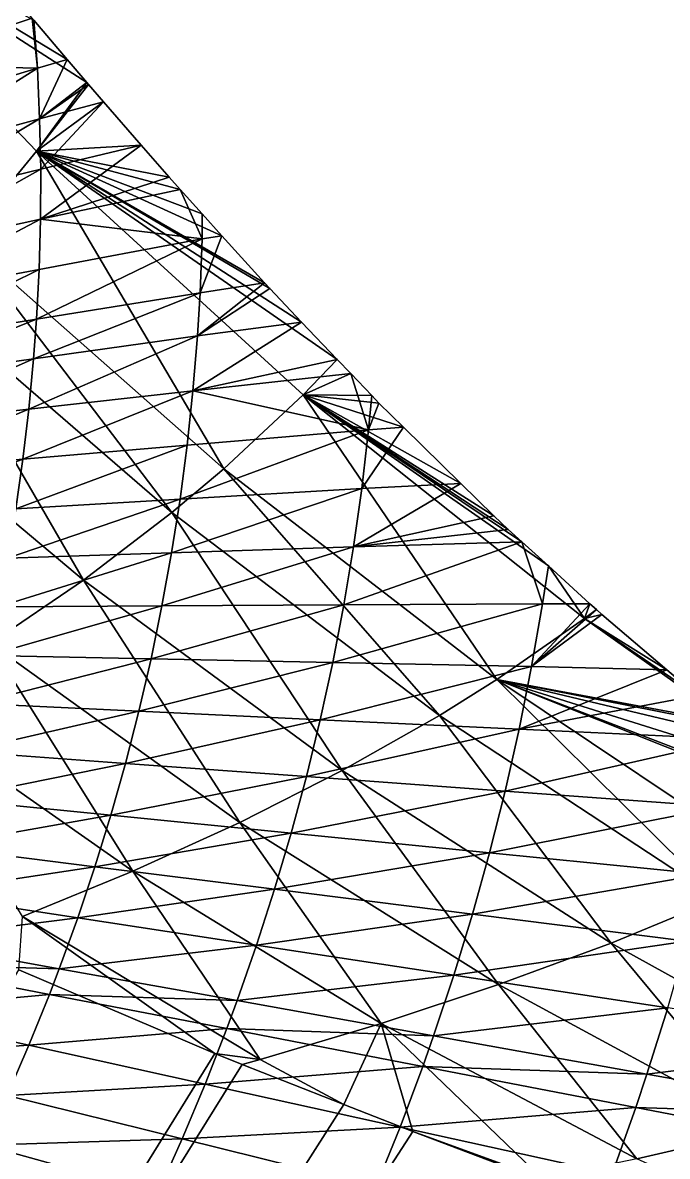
# Model space of a CAD drawing. Header units: metres. Extents: x -44.6 to 35.4, y -44.1 to 26.9.
# Drawn here: x -18.608 to -16.882, y 18.934 to 21.97 of the extents above; entities that cross this region are included whole.
import ezdxf

# ---------------------------------------------------------------- set-up
doc = ezdxf.new("R2010")
doc.units = ezdxf.units.M

msp = doc.modelspace()

# ---------------------------------------------------------------- linework, layer by layer
for points in [[(-19.242027, 22.327545, 98.602615), (-18.488548, 21.870825, 99.293152), (-18.436478, 21.809422, 99.250046)], [(-19.242027, 22.327545, 98.602615), (-18.578054, 21.976372, 99.367241), (-18.488548, 21.870825, 99.293152)], [(-18.436478, 21.809422, 99.250046), (-18.570517, 21.625471, 98.339188), (-19.242027, 22.327545, 98.602615)], [(-19.242027, 22.327545, 98.602615), (-18.570517, 21.625471, 98.339188), (-18.765184, 21.388624, 97.158752)], [(-18.961344, 21.856955, 99.970398), (-18.582222, 21.981285, 99.370689), (-18.624809, 22.031506, 99.405945)], [(-18.568445, 21.847378, 99.40963), (-18.582222, 21.981285, 99.370689), (-18.961344, 21.856955, 99.970398)], [(-18.568445, 21.847378, 99.40963), (-18.578054, 21.976372, 99.367241), (-18.582222, 21.981285, 99.370689)], [(-18.578054, 21.976372, 99.367241), (-18.568445, 21.847378, 99.40963), (-18.488548, 21.870825, 99.293152)], [(-18.961344, 21.856955, 99.970398), (-18.954145, 21.731674, 100.020599), (-18.568445, 21.847378, 99.40963)], [(-18.488548, 21.870825, 99.293152), (-18.568445, 21.847378, 99.40963), (-18.562437, 21.712114, 99.453896)], [(-18.562437, 21.712114, 99.453896), (-18.436478, 21.809422, 99.250046), (-18.488548, 21.870825, 99.293152)], [(-18.568445, 21.847378, 99.40963), (-18.954145, 21.731674, 100.020599), (-18.949921, 21.606928, 100.070618)], [(-18.949921, 21.606928, 100.070618), (-18.562437, 21.712114, 99.453896), (-18.568445, 21.847378, 99.40963)], [(-18.570517, 21.625471, 98.339188), (-18.436478, 21.809422, 99.250046), (-18.431505, 21.803556, 99.245934)], [(-18.431505, 21.803556, 99.245934), (-18.391768, 21.757851, 99.210098), (-18.570517, 21.625471, 98.339188)], [(-18.562437, 21.712114, 99.453896), (-18.431505, 21.803556, 99.245934), (-18.436478, 21.809422, 99.250046)], [(-18.562437, 21.712114, 99.453896), (-18.391768, 21.757851, 99.210098), (-18.431505, 21.803556, 99.245934)], [(-18.391768, 21.757851, 99.210098), (-18.290871, 21.6418, 99.119125), (-18.570517, 21.625471, 98.339188)], [(-18.391768, 21.757851, 99.210098), (-18.562437, 21.712114, 99.453896), (-18.55969, 21.577316, 99.498055)], [(-18.55969, 21.577316, 99.498055), (-18.290871, 21.6418, 99.119125), (-18.391768, 21.757851, 99.210098)], [(-18.562437, 21.712114, 99.453896), (-18.949921, 21.606928, 100.070618), (-18.948629, 21.482664, 100.120499)], [(-18.948629, 21.482664, 100.120499), (-18.55969, 21.577316, 99.498055), (-18.562437, 21.712114, 99.453896)], [(-18.069454, 20.7745, 96.862328), (-18.765184, 21.388624, 97.158752), (-18.570517, 21.625471, 98.339188)], [(-18.570517, 21.625471, 98.339188), (-18.290871, 21.6418, 99.119125), (-18.216122, 21.555824, 99.051727)], [(-18.570517, 21.625471, 98.339188), (-17.861254, 21.16791, 98.709145), (-17.765848, 21.067829, 98.614914)], [(-18.570517, 21.625471, 98.339188), (-17.960768, 21.273123, 98.807007), (-17.946596, 21.257435, 98.793427)], [(-17.946596, 21.257435, 98.793427), (-17.861254, 21.16791, 98.709145), (-18.570517, 21.625471, 98.339188)], [(-18.570517, 21.625471, 98.339188), (-18.186304, 21.522812, 99.023148), (-18.127396, 21.457594, 98.966698)], [(-18.127396, 21.457594, 98.966698), (-18.074547, 21.399086, 98.916046), (-18.570517, 21.625471, 98.339188)], [(-18.216122, 21.555824, 99.051727), (-18.186304, 21.522812, 99.023148), (-18.570517, 21.625471, 98.339188)], [(-18.074547, 21.399086, 98.916046), (-17.960768, 21.273123, 98.807007), (-18.570517, 21.625471, 98.339188)], [(-17.765848, 21.067829, 98.614914), (-17.856684, 20.973354, 98.059143), (-18.570517, 21.625471, 98.339188)], [(-18.570517, 21.625471, 98.339188), (-17.856684, 20.973354, 98.059143), (-18.069454, 20.7745, 96.862328)], [(-18.560175, 21.442944, 99.542114), (-18.216122, 21.555824, 99.051727), (-18.290871, 21.6418, 99.119125)], [(-18.290871, 21.6418, 99.119125), (-18.55969, 21.577316, 99.498055), (-18.560175, 21.442944, 99.542114)], [(-18.950239, 21.358833, 100.170258), (-18.560175, 21.442944, 99.542114), (-18.55969, 21.577316, 99.498055)], [(-18.55969, 21.577316, 99.498055), (-18.948629, 21.482664, 100.120499), (-18.950239, 21.358833, 100.170258)], [(-18.560175, 21.442944, 99.542114), (-18.186304, 21.522812, 99.023148), (-18.216122, 21.555824, 99.051727)], [(-18.127523, 21.391071, 98.983818), (-18.186304, 21.522812, 99.023148), (-18.560175, 21.442944, 99.542114)], [(-18.127523, 21.391071, 98.983818), (-18.127396, 21.457594, 98.966698), (-18.186304, 21.522812, 99.023148)], [(-18.954727, 21.235386, 100.219933), (-18.563866, 21.308949, 99.586121), (-18.560175, 21.442944, 99.542114)], [(-18.560175, 21.442944, 99.542114), (-18.950239, 21.358833, 100.170258), (-18.954727, 21.235386, 100.219933)], [(-18.560175, 21.442944, 99.542114), (-18.563866, 21.308949, 99.586121), (-18.127523, 21.391071, 98.983818)], [(-18.127396, 21.457594, 98.966698), (-18.127523, 21.391071, 98.983818), (-18.074547, 21.399086, 98.916046)], [(-18.208591, 20.657494, 96.153664), (-18.892431, 21.249146, 96.459854), (-18.765184, 21.388624, 97.158752)], [(-18.765184, 21.388624, 97.158752), (-18.069454, 20.7745, 96.862328), (-18.208591, 20.657494, 96.153664)], [(-18.570747, 21.175295, 99.630081), (-18.13306, 21.245779, 99.022224), (-18.127523, 21.391071, 98.983818)], [(-18.127523, 21.391071, 98.983818), (-18.563866, 21.308949, 99.586121), (-18.570747, 21.175295, 99.630081)], [(-18.13306, 21.245779, 99.022224), (-17.960768, 21.273123, 98.807007), (-18.074547, 21.399086, 98.916046)], [(-18.074547, 21.399086, 98.916046), (-18.127523, 21.391071, 98.983818), (-18.13306, 21.245779, 99.022224)], [(-18.962078, 21.112274, 100.269547), (-18.570747, 21.175295, 99.630081), (-18.563866, 21.308949, 99.586121)], [(-18.563866, 21.308949, 99.586121), (-18.954727, 21.235386, 100.219933), (-18.962078, 21.112274, 100.269547)], [(-18.139961, 21.130743, 99.052689), (-17.946596, 21.257435, 98.793427), (-17.960768, 21.273123, 98.807007)], [(-17.960768, 21.273123, 98.807007), (-18.13306, 21.245779, 99.022224), (-18.139961, 21.130743, 99.052689)], [(-18.139961, 21.130743, 99.052689), (-17.861254, 21.16791, 98.709145), (-17.946596, 21.257435, 98.793427)], [(-18.445362, 20.477089, 95.054581), (-19.108902, 21.03392, 95.375984), (-18.892431, 21.249146, 96.459854)], [(-18.892431, 21.249146, 96.459854), (-18.208591, 20.657494, 96.153664), (-18.445362, 20.477089, 95.054581)], [(-18.578468, 21.06951, 99.66494), (-18.139961, 21.130743, 99.052689), (-18.13306, 21.245779, 99.022224)], [(-18.13306, 21.245779, 99.022224), (-18.570747, 21.175295, 99.630081), (-18.578468, 21.06951, 99.66494)], [(-18.969938, 21.014845, 100.308876), (-18.578468, 21.06951, 99.66494), (-18.570747, 21.175295, 99.630081)], [(-18.570747, 21.175295, 99.630081), (-18.962078, 21.112274, 100.269547), (-18.969938, 21.014845, 100.308876)], [(-18.152025, 20.983858, 99.09166), (-17.765848, 21.067829, 98.614914), (-17.861254, 21.16791, 98.709145)], [(-17.861254, 21.16791, 98.709145), (-18.139961, 21.130743, 99.052689), (-18.152025, 20.983858, 99.09166)], [(-18.591255, 20.934481, 99.709526), (-18.152025, 20.983858, 99.09166), (-18.139961, 21.130743, 99.052689)], [(-18.139961, 21.130743, 99.052689), (-18.578468, 21.06951, 99.66494), (-18.591255, 20.934481, 99.709526)], [(-18.982609, 20.890486, 100.359161), (-18.591255, 20.934481, 99.709526), (-18.578468, 21.06951, 99.66494)], [(-18.578468, 21.06951, 99.66494), (-18.969938, 21.014845, 100.308876), (-18.982609, 20.890486, 100.359161)], [(-18.152025, 20.983858, 99.09166), (-17.729568, 21.029774, 98.579086), (-17.765848, 21.067829, 98.614914)], [(-17.856684, 20.973354, 98.059143), (-17.765848, 21.067829, 98.614914), (-17.729568, 21.029774, 98.579086)], [(-19.108902, 21.03392, 95.375984), (-18.445362, 20.477089, 95.054581), (-18.695181, 20.307432, 94.013916)], [(-17.681894, 20.879675, 98.542458), (-17.729568, 21.029774, 98.579086), (-18.152025, 20.983858, 99.09166)], [(-17.856684, 20.973354, 98.059143), (-17.729568, 21.029774, 98.579086), (-17.673306, 20.970753, 98.523521)], [(-17.681894, 20.879675, 98.542458), (-17.673306, 20.970753, 98.523521), (-17.729568, 21.029774, 98.579086)], [(-18.607206, 20.800575, 99.753845), (-18.167614, 20.838154, 99.130409), (-18.152025, 20.983858, 99.09166)], [(-18.152025, 20.983858, 99.09166), (-18.591255, 20.934481, 99.709526), (-18.607206, 20.800575, 99.753845)], [(-18.152025, 20.983858, 99.09166), (-18.167614, 20.838154, 99.130409), (-17.681894, 20.879675, 98.542458)], [(-17.338516, 20.210762, 96.550903), (-18.069454, 20.7745, 96.862328), (-17.856684, 20.973354, 98.059143)], [(-17.103741, 20.374136, 97.763763), (-17.856684, 20.973354, 98.059143), (-17.200396, 20.514704, 98.061546)], [(-17.856684, 20.973354, 98.059143), (-17.271786, 20.579557, 98.129707), (-17.200396, 20.514704, 98.061546)], [(-17.856684, 20.973354, 98.059143), (-17.307951, 20.612411, 98.164238), (-17.271786, 20.579557, 98.129707)], [(-17.856684, 20.973354, 98.059143), (-17.673306, 20.970753, 98.523521), (-17.65447, 20.950994, 98.504921)], [(-17.65447, 20.950994, 98.504921), (-17.588348, 20.886093, 98.439819), (-17.856684, 20.973354, 98.059143)], [(-17.588348, 20.886093, 98.439819), (-17.435226, 20.735796, 98.289055), (-17.856684, 20.973354, 98.059143)], [(-17.435226, 20.735796, 98.289055), (-17.346691, 20.648893, 98.201881), (-17.856684, 20.973354, 98.059143)], [(-17.346691, 20.648893, 98.201881), (-17.307951, 20.612411, 98.164238), (-17.856684, 20.973354, 98.059143)], [(-17.856684, 20.973354, 98.059143), (-17.103741, 20.374136, 97.763763), (-17.338516, 20.210762, 96.550903)], [(-17.65447, 20.950994, 98.504921), (-17.673306, 20.970753, 98.523521), (-17.681894, 20.879675, 98.542458)], [(-17.681894, 20.879675, 98.542458), (-17.588348, 20.886093, 98.439819), (-17.65447, 20.950994, 98.504921)], [(-18.99811, 20.767159, 100.409134), (-18.607206, 20.800575, 99.753845), (-18.591255, 20.934481, 99.709526)], [(-18.591255, 20.934481, 99.709526), (-18.982609, 20.890486, 100.359161), (-18.99811, 20.767159, 100.409134)], [(-17.700199, 20.722172, 98.575638), (-17.435226, 20.735796, 98.289055), (-17.588348, 20.886093, 98.439819)], [(-17.588348, 20.886093, 98.439819), (-17.681894, 20.879675, 98.542458), (-17.700199, 20.722172, 98.575638)], [(-18.186676, 20.693573, 99.168968), (-17.700199, 20.722172, 98.575638), (-17.681894, 20.879675, 98.542458)], [(-17.681894, 20.879675, 98.542458), (-18.167614, 20.838154, 99.130409), (-18.186676, 20.693573, 99.168968)], [(-18.626274, 20.667732, 99.797935), (-18.186676, 20.693573, 99.168968), (-18.167614, 20.838154, 99.130409)], [(-18.167614, 20.838154, 99.130409), (-18.607206, 20.800575, 99.753845), (-18.626274, 20.667732, 99.797935)], [(-19.016403, 20.644796, 100.458832), (-18.626274, 20.667732, 99.797935), (-18.607206, 20.800575, 99.753845)], [(-18.607206, 20.800575, 99.753845), (-18.99811, 20.767159, 100.409134), (-19.016403, 20.644796, 100.458832)], [(-17.491783, 20.114704, 95.832726), (-18.208591, 20.657494, 96.153664), (-18.069454, 20.7745, 96.862328)], [(-18.069454, 20.7745, 96.862328), (-17.338516, 20.210762, 96.550903), (-17.491783, 20.114704, 95.832726)], [(-17.722315, 20.565783, 98.608688), (-17.346691, 20.648893, 98.201881), (-17.435226, 20.735796, 98.289055)], [(-17.435226, 20.735796, 98.289055), (-17.700199, 20.722172, 98.575638), (-17.722315, 20.565783, 98.608688)], [(-18.209166, 20.550074, 99.207359), (-17.722315, 20.565783, 98.608688), (-17.700199, 20.722172, 98.575638)], [(-17.700199, 20.722172, 98.575638), (-18.186676, 20.693573, 99.168968), (-18.209166, 20.550074, 99.207359)], [(-18.648418, 20.535898, 99.84182), (-18.209166, 20.550074, 99.207359), (-18.186676, 20.693573, 99.168968)], [(-18.186676, 20.693573, 99.168968), (-18.626274, 20.667732, 99.797935), (-18.648418, 20.535898, 99.84182)], [(-17.752226, 19.966703, 94.718849), (-18.445362, 20.477089, 95.054581), (-18.208591, 20.657494, 96.153664)], [(-18.208591, 20.657494, 96.153664), (-17.491783, 20.114704, 95.832726), (-17.752226, 19.966703, 94.718849)], [(-17.307951, 20.612411, 98.164238), (-17.346691, 20.648893, 98.201881), (-17.722315, 20.565783, 98.608688)], [(-17.722315, 20.565783, 98.608688), (-17.271786, 20.579557, 98.129707), (-17.307951, 20.612411, 98.164238)], [(-18.235048, 20.407608, 99.245605), (-17.748203, 20.410471, 98.641609), (-17.722315, 20.565783, 98.608688)], [(-17.722315, 20.565783, 98.608688), (-18.209166, 20.550074, 99.207359), (-18.235048, 20.407608, 99.245605)], [(-17.748203, 20.410471, 98.641609), (-17.216002, 20.413601, 98.077179), (-17.271786, 20.579557, 98.129707)], [(-17.271786, 20.579557, 98.129707), (-17.722315, 20.565783, 98.608688), (-17.748203, 20.410471, 98.641609)], [(-17.216002, 20.413601, 98.077179), (-17.200396, 20.514704, 98.061546), (-17.271786, 20.579557, 98.129707)], [(-18.673609, 20.405027, 99.885521), (-18.235048, 20.407608, 99.245605), (-18.209166, 20.550074, 99.207359)], [(-18.209166, 20.550074, 99.207359), (-18.648418, 20.535898, 99.84182), (-18.673609, 20.405027, 99.885521)], [(-17.200396, 20.514704, 98.061546), (-17.216002, 20.413601, 98.077179), (-17.089159, 20.413652, 97.955345)], [(-17.200396, 20.514704, 98.061546), (-17.089159, 20.413652, 97.955345), (-17.103741, 20.374136, 97.763763)], [(-18.026609, 19.827637, 93.664154), (-18.695181, 20.307432, 94.013916), (-18.445362, 20.477089, 95.054581)], [(-18.445362, 20.477089, 95.054581), (-17.752226, 19.966703, 94.718849), (-18.026609, 19.827637, 93.664154)], [(-18.701824, 20.275074, 99.929077), (-18.264299, 20.266136, 99.28373), (-18.235048, 20.407608, 99.245605)], [(-18.235048, 20.407608, 99.245605), (-18.673609, 20.405027, 99.885521), (-18.701824, 20.275074, 99.929077)], [(-18.264299, 20.266136, 99.28373), (-17.777832, 20.256201, 98.674438), (-17.748203, 20.410471, 98.641609)], [(-17.748203, 20.410471, 98.641609), (-18.235048, 20.407608, 99.245605), (-18.264299, 20.266136, 99.28373)], [(-17.777832, 20.256201, 98.674438), (-17.24538, 20.245323, 98.104919), (-17.216002, 20.413601, 98.077179)], [(-17.216002, 20.413601, 98.077179), (-17.748203, 20.410471, 98.641609), (-17.777832, 20.256201, 98.674438)], [(-17.24538, 20.245323, 98.104919), (-17.072058, 20.398117, 97.939018), (-17.089159, 20.413652, 97.955345)], [(-17.089159, 20.413652, 97.955345), (-17.216002, 20.413601, 98.077179), (-17.24538, 20.245323, 98.104919)], [(-17.089159, 20.413652, 97.955345), (-17.072058, 20.398117, 97.939018), (-17.103741, 20.374136, 97.763763)], [(-17.338516, 20.210762, 96.550903), (-17.103741, 20.374136, 97.763763), (-16.707756, 20.092436, 97.608192)], [(-17.24538, 20.245323, 98.104919), (-17.057348, 20.384754, 97.924973), (-17.072058, 20.398117, 97.939018)], [(-17.24538, 20.245323, 98.104919), (-16.883329, 20.236599, 97.765205), (-17.057348, 20.384754, 97.924973)], [(-17.103741, 20.374136, 97.763763), (-17.072058, 20.398117, 97.939018), (-17.057348, 20.384754, 97.924973)], [(-17.103741, 20.374136, 97.763763), (-17.057348, 20.384754, 97.924973), (-16.883329, 20.236599, 97.765205)], [(-16.883329, 20.236599, 97.765205), (-16.802639, 20.167904, 97.691124), (-17.103741, 20.374136, 97.763763)], [(-16.802639, 20.167904, 97.691124), (-16.707756, 20.092436, 97.608192), (-17.103741, 20.374136, 97.763763)], [(-18.312651, 19.697519, 92.670273), (-18.955944, 20.148573, 93.033279), (-18.695181, 20.307432, 94.013916)], [(-18.695181, 20.307432, 94.013916), (-18.026609, 19.827637, 93.664154), (-18.312651, 19.697519, 92.670273)], [(-18.264299, 20.266136, 99.28373), (-18.701824, 20.275074, 99.929077), (-18.733051, 20.145992, 99.972488)], [(-18.733051, 20.145992, 99.972488), (-18.296896, 20.125622, 99.321747), (-18.264299, 20.266136, 99.28373)], [(-17.777832, 20.256201, 98.674438), (-18.264299, 20.266136, 99.28373), (-18.296896, 20.125622, 99.321747)], [(-18.296896, 20.125622, 99.321747), (-17.811178, 20.102938, 98.707191), (-17.777832, 20.256201, 98.674438)], [(-17.24538, 20.245323, 98.104919), (-17.777832, 20.256201, 98.674438), (-17.811178, 20.102938, 98.707191)], [(-17.811178, 20.102938, 98.707191), (-17.278881, 20.078079, 98.132591), (-17.24538, 20.245323, 98.104919)], [(-16.883329, 20.236599, 97.765205), (-17.24538, 20.245323, 98.104919), (-17.278881, 20.078079, 98.132591)], [(-17.278881, 20.078079, 98.132591), (-16.802639, 20.167904, 97.691124), (-16.883329, 20.236599, 97.765205)], [(-16.744913, 19.622976, 95.498322), (-17.491783, 20.114704, 95.832726), (-17.338516, 20.210762, 96.550903)], [(-17.338516, 20.210762, 96.550903), (-16.382318, 19.842308, 97.331589), (-16.345449, 19.814987, 97.301163)], [(-17.338516, 20.210762, 96.550903), (-16.542732, 19.961178, 97.463959), (-16.382318, 19.842308, 97.331589)], [(-17.338516, 20.210762, 96.550903), (-16.696737, 20.083672, 97.598564), (-16.651035, 20.047321, 97.558617)], [(-16.707756, 20.092436, 97.608192), (-16.696737, 20.083672, 97.598564), (-17.338516, 20.210762, 96.550903)], [(-16.651035, 20.047321, 97.558617), (-16.542732, 19.961178, 97.463959), (-17.338516, 20.210762, 96.550903)], [(-16.345449, 19.814987, 97.301163), (-16.575457, 19.699785, 96.225792), (-17.338516, 20.210762, 96.550903)], [(-17.338516, 20.210762, 96.550903), (-16.575457, 19.699785, 96.225792), (-16.744913, 19.622976, 95.498322)], [(-16.802639, 20.167904, 97.691124), (-17.278881, 20.078079, 98.132591), (-16.703274, 20.051197, 97.601494)], [(-18.955944, 20.148573, 93.033279), (-18.312651, 19.697519, 92.670273), (-18.6085, 19.576109, 91.736778)], [(-18.296896, 20.125622, 99.321747), (-18.733051, 20.145992, 99.972488), (-18.767279, 20.017742, 100.0158)], [(-18.767279, 20.017742, 100.0158), (-18.332829, 19.986029, 99.35968), (-18.296896, 20.125622, 99.321747)], [(-17.811178, 20.102938, 98.707191), (-18.296896, 20.125622, 99.321747), (-18.332829, 19.986029, 99.35968)], [(-18.332829, 19.986029, 99.35968), (-17.848228, 19.950655, 98.739868), (-17.811178, 20.102938, 98.707191)], [(-17.278881, 20.078079, 98.132591), (-17.811178, 20.102938, 98.707191), (-17.848228, 19.950655, 98.739868)], [(-17.032125, 19.504704, 94.370056), (-17.752226, 19.966703, 94.718849), (-17.491783, 20.114704, 95.832726)], [(-17.491783, 20.114704, 95.832726), (-16.744913, 19.622976, 95.498322), (-17.032125, 19.504704, 94.370056)], [(-17.848228, 19.950655, 98.739868), (-17.316484, 19.91184, 98.160225), (-17.278881, 20.078079, 98.132591)], [(-16.703274, 20.051197, 97.601494), (-17.278881, 20.078079, 98.132591), (-17.316484, 19.91184, 98.160225)], [(-17.316484, 19.91184, 98.160225), (-16.740896, 19.869825, 97.624329), (-16.703274, 20.051197, 97.601494)], [(-18.332829, 19.986029, 99.35968), (-18.767279, 20.017742, 100.0158), (-18.804512, 19.890285, 100.059021)], [(-18.804512, 19.890285, 100.059021), (-18.372093, 19.847322, 99.397545), (-18.332829, 19.986029, 99.35968)], [(-17.848228, 19.950655, 98.739868), (-18.332829, 19.986029, 99.35968), (-18.372093, 19.847322, 99.397545)], [(-18.372093, 19.847322, 99.397545), (-17.888975, 19.799322, 98.772507), (-17.848228, 19.950655, 98.739868)], [(-17.333895, 19.393652, 93.301758), (-18.026609, 19.827637, 93.664154), (-17.752226, 19.966703, 94.718849)], [(-17.316484, 19.91184, 98.160225), (-17.848228, 19.950655, 98.739868), (-17.888975, 19.799322, 98.772507)], [(-17.752226, 19.966703, 94.718849), (-17.032125, 19.504704, 94.370056), (-17.333895, 19.393652, 93.301758)], [(-18.372093, 19.847322, 99.397545), (-18.804512, 19.890285, 100.059021), (-18.844753, 19.763586, 100.102173)], [(-17.888975, 19.799322, 98.772507), (-17.358183, 19.746586, 98.18782), (-17.316484, 19.91184, 98.160225)], [(-16.740896, 19.869825, 97.624329), (-17.316484, 19.91184, 98.160225), (-17.358183, 19.746586, 98.18782)], [(-17.358183, 19.746586, 98.18782), (-16.783041, 19.689444, 97.647148), (-16.740896, 19.869825, 97.624329)], [(-18.844753, 19.763586, 100.102173), (-18.414694, 19.709473, 99.435364), (-18.372093, 19.847322, 99.397545)], [(-17.888975, 19.799322, 98.772507), (-18.372093, 19.847322, 99.397545), (-18.414694, 19.709473, 99.435364)], [(-17.647774, 19.28982, 92.295082), (-18.312651, 19.697519, 92.670273), (-18.026609, 19.827637, 93.664154)], [(-18.026609, 19.827637, 93.664154), (-17.333895, 19.393652, 93.301758), (-17.647774, 19.28982, 92.295082)], [(-18.414694, 19.709473, 99.435364), (-17.93342, 19.648914, 98.805107), (-17.888975, 19.799322, 98.772507)], [(-17.358183, 19.746586, 98.18782), (-17.888975, 19.799322, 98.772507), (-17.93342, 19.648914, 98.805107)], [(-18.414694, 19.709473, 99.435364), (-18.844753, 19.763586, 100.102173), (-18.88802, 19.637606, 100.145271)], [(-17.93342, 19.648914, 98.805107), (-17.403976, 19.582296, 98.215393), (-17.358183, 19.746586, 98.18782)], [(-16.783041, 19.689444, 97.647148), (-17.358183, 19.746586, 98.18782), (-17.403976, 19.582296, 98.215393)], [(-18.88802, 19.637606, 100.145271), (-18.460642, 19.572447, 99.473152), (-18.414694, 19.709473, 99.435364)], [(-17.93342, 19.648914, 98.805107), (-18.414694, 19.709473, 99.435364), (-18.460642, 19.572447, 99.473152)], [(-17.97179, 19.192995, 91.349586), (-18.6085, 19.576109, 91.736778), (-18.312651, 19.697519, 92.670273)], [(-18.312651, 19.697519, 92.670273), (-17.647774, 19.28982, 92.295082), (-17.97179, 19.192995, 91.349586)], [(-17.403976, 19.582296, 98.215393), (-16.829708, 19.510036, 97.669952), (-16.783041, 19.689444, 97.647148)], [(-18.460642, 19.572447, 99.473152), (-17.981573, 19.499405, 98.837692), (-17.93342, 19.648914, 98.805107)], [(-17.403976, 19.582296, 98.215393), (-17.93342, 19.648914, 98.805107), (-17.981573, 19.499405, 98.837692)], [(-18.460642, 19.572447, 99.473152), (-18.88802, 19.637606, 100.145271), (-18.934334, 19.512316, 100.188354)], [(-16.287792, 19.09284, 94.009521), (-17.032125, 19.504704, 94.370056), (-16.744913, 19.622976, 95.498322)], [(-17.981573, 19.499405, 98.837692), (-17.453869, 19.418951, 98.242958), (-17.403976, 19.582296, 98.215393)], [(-16.829708, 19.510036, 97.669952), (-17.403976, 19.582296, 98.215393), (-17.453869, 19.418951, 98.242958)], [(-18.934334, 19.512316, 100.188354), (-18.509956, 19.436218, 99.510925), (-18.460642, 19.572447, 99.473152)], [(-18.093723, 19.209085, 91.214554), (-18.618469, 19.433048, 91.214554), (-18.6085, 19.576109, 91.736778)], [(-18.6085, 19.576109, 91.736778), (-17.97179, 19.192995, 91.349586), (-18.093723, 19.209085, 91.214554)], [(-17.981573, 19.499405, 98.837692), (-18.460642, 19.572447, 99.473152), (-18.509956, 19.436218, 99.510925)], [(-18.509956, 19.436218, 99.510925), (-18.934334, 19.512316, 100.188354), (-18.958923, 19.449207, 100.210129)], [(-18.509956, 19.436218, 99.510925), (-18.033449, 19.350773, 98.87027), (-17.981573, 19.499405, 98.837692)], [(-17.453869, 19.418951, 98.242958), (-17.981573, 19.499405, 98.837692), (-18.033449, 19.350773, 98.87027)], [(-17.453869, 19.418951, 98.242958), (-16.880903, 19.331594, 97.692749), (-16.829708, 19.510036, 97.669952)], [(-16.619499, 19.007021, 92.928017), (-17.333895, 19.393652, 93.301758), (-17.032125, 19.504704, 94.370056)], [(-17.032125, 19.504704, 94.370056), (-16.287792, 19.09284, 94.009521), (-16.619499, 19.007021, 92.928017)], [(-18.618469, 19.433048, 91.214554), (-18.093723, 19.209085, 91.214554), (-32.494915, -4.090965, 91.214554)], [(-18.536184, 19.367624, 99.530029), (-18.958923, 19.449207, 100.210129), (-19.010309, 19.323887, 100.253548)], [(-18.958923, 19.449207, 100.210129), (-18.536184, 19.367624, 99.530029), (-18.509956, 19.436218, 99.510925)], [(-18.033449, 19.350773, 98.87027), (-18.509956, 19.436218, 99.510925), (-18.536184, 19.367624, 99.530029)], [(-18.033449, 19.350773, 98.87027), (-17.507881, 19.256533, 98.270531), (-17.453869, 19.418951, 98.242958)], [(-16.880903, 19.331594, 97.692749), (-17.453869, 19.418951, 98.242958), (-17.507881, 19.256533, 98.270531)], [(-19.010309, 19.323887, 100.253548), (-18.591076, 19.231451, 99.568115), (-18.536184, 19.367624, 99.530029)], [(-18.061108, 19.275938, 98.886749), (-18.536184, 19.367624, 99.530029), (-18.591076, 19.231451, 99.568115)], [(-18.536184, 19.367624, 99.530029), (-18.061108, 19.275938, 98.886749), (-18.033449, 19.350773, 98.87027)], [(-16.963524, 18.926828, 91.908966), (-17.647774, 19.28982, 92.295082), (-17.333895, 19.393652, 93.301758)], [(-17.333895, 19.393652, 93.301758), (-16.619499, 19.007021, 92.928017), (-16.963524, 18.926828, 91.908966)], [(-17.507881, 19.256533, 98.270531), (-18.033449, 19.350773, 98.87027), (-18.061108, 19.275938, 98.886749)], [(-18.591076, 19.231451, 99.568115), (-19.010309, 19.323887, 100.253548), (-19.064583, 19.199842, 100.296761)], [(-17.507881, 19.256533, 98.270531), (-16.936644, 19.1541, 97.715561), (-16.880903, 19.331594, 97.692749)], [(-16.266335, 19.237894, 97.190582), (-16.880903, 19.331594, 97.692749), (-16.936644, 19.1541, 97.715561)], [(-17.748207, 19.072813, 91.214554), (-17.97179, 19.192995, 91.349586), (-17.647774, 19.28982, 92.295082)], [(-17.647774, 19.28982, 92.295082), (-17.563393, 18.999922, 91.214554), (-17.748207, 19.072813, 91.214554)], [(-17.647774, 19.28982, 92.295082), (-16.963524, 18.926828, 91.908966), (-17.216881, 18.874317, 91.214554)], [(-17.216881, 18.874317, 91.214554), (-17.563393, 18.999922, 91.214554), (-17.647774, 19.28982, 92.295082)], [(-18.591076, 19.231451, 99.568115), (-18.119122, 19.127392, 98.919624), (-18.061108, 19.275938, 98.886749)], [(-17.536768, 19.174746, 98.284477), (-18.061108, 19.275938, 98.886749), (-18.119122, 19.127392, 98.919624)], [(-18.061108, 19.275938, 98.886749), (-17.536768, 19.174746, 98.284477), (-17.507881, 19.256533, 98.270531)], [(-16.936644, 19.1541, 97.715561), (-17.507881, 19.256533, 98.270531), (-17.536768, 19.174746, 98.284477)], [(-19.064583, 19.199842, 100.296761), (-18.649151, 19.096739, 99.606041), (-18.591076, 19.231451, 99.568115)], [(-18.119122, 19.127392, 98.919624), (-18.591076, 19.231451, 99.568115), (-18.649151, 19.096739, 99.606041)], [(-16.936644, 19.1541, 97.715561), (-16.32342, 19.044142, 97.208946), (-16.266335, 19.237894, 97.190582)], [(-32.494915, -4.090965, 91.214554), (-18.093723, 19.209085, 91.214554), (-18.020308, 19.18013, 91.214554)], [(-17.97179, 19.192995, 91.349586), (-18.020308, 19.18013, 91.214554), (-18.093723, 19.209085, 91.214554)], [(-18.020308, 19.18013, 91.214554), (-17.97179, 19.192995, 91.349586), (-17.748207, 19.072813, 91.214554)], [(-18.020308, 19.18013, 91.214554), (-17.748207, 19.072813, 91.214554), (-32.494915, -4.090965, 91.214554)], [(-18.119122, 19.127392, 98.919624), (-17.597534, 19.01239, 98.312302), (-17.536768, 19.174746, 98.284477)], [(-16.966568, 19.064703, 97.727104), (-17.536768, 19.174746, 98.284477), (-17.597534, 19.01239, 98.312302)], [(-17.536768, 19.174746, 98.284477), (-16.966568, 19.064703, 97.727104), (-16.936644, 19.1541, 97.715561)], [(-18.649151, 19.096739, 99.606041), (-18.180662, 18.980465, 98.952347), (-18.119122, 19.127392, 98.919624)], [(-17.597534, 19.01239, 98.312302), (-18.119122, 19.127392, 98.919624), (-18.180662, 18.980465, 98.952347)], [(-16.32342, 19.044142, 97.208946), (-16.936644, 19.1541, 97.715561), (-16.966568, 19.064703, 97.727104)], [(-18.180662, 18.980465, 98.952347), (-18.649151, 19.096739, 99.606041), (-18.710419, 18.963421, 99.643806)], [(-17.748207, 19.072813, 91.214554), (-17.563393, 18.999922, 91.214554), (-32.494915, -4.090965, 91.214554)], [(-17.597534, 19.01239, 98.312302), (-17.029726, 18.887197, 97.75013), (-16.966568, 19.064703, 97.727104)], [(-16.354198, 18.946522, 97.218239), (-16.966568, 19.064703, 97.727104), (-17.029726, 18.887197, 97.75013)], [(-16.966568, 19.064703, 97.727104), (-16.354198, 18.946522, 97.218239), (-16.32342, 19.044142, 97.208946)], [(-18.180662, 18.980465, 98.952347), (-17.662207, 18.851791, 98.340012), (-17.597534, 19.01239, 98.312302)], [(-17.029726, 18.887197, 97.75013), (-17.597534, 19.01239, 98.312302), (-17.662207, 18.851791, 98.340012)], [(-16.26218, 18.609753, 91.513199), (-16.963524, 18.926828, 91.908966), (-16.619499, 19.007021, 92.928017)], [(-32.494915, -4.090965, 91.214554), (-17.563393, 18.999922, 91.214554), (-8.667542, 15.624047, 91.214554)], [(-18.710419, 18.963421, 99.643806), (-18.245728, 18.835094, 98.984955), (-18.180662, 18.980465, 98.952347)], [(-17.662207, 18.851791, 98.340012), (-18.180662, 18.980465, 98.952347), (-18.245728, 18.835094, 98.984955)], [(-8.667542, 15.624047, 91.214554), (-17.563393, 18.999922, 91.214554), (-17.216881, 18.874317, 91.214554)], [(-18.245728, 18.835094, 98.984955), (-18.710419, 18.963421, 99.643806), (-18.774876, 18.831467, 99.681435)], [(-17.029726, 18.887197, 97.75013), (-16.419411, 18.75263, 97.236786), (-16.354198, 18.946522, 97.218239)]]:
    msp.add_3dface(points)

doc.saveas('drawing.dxf')
